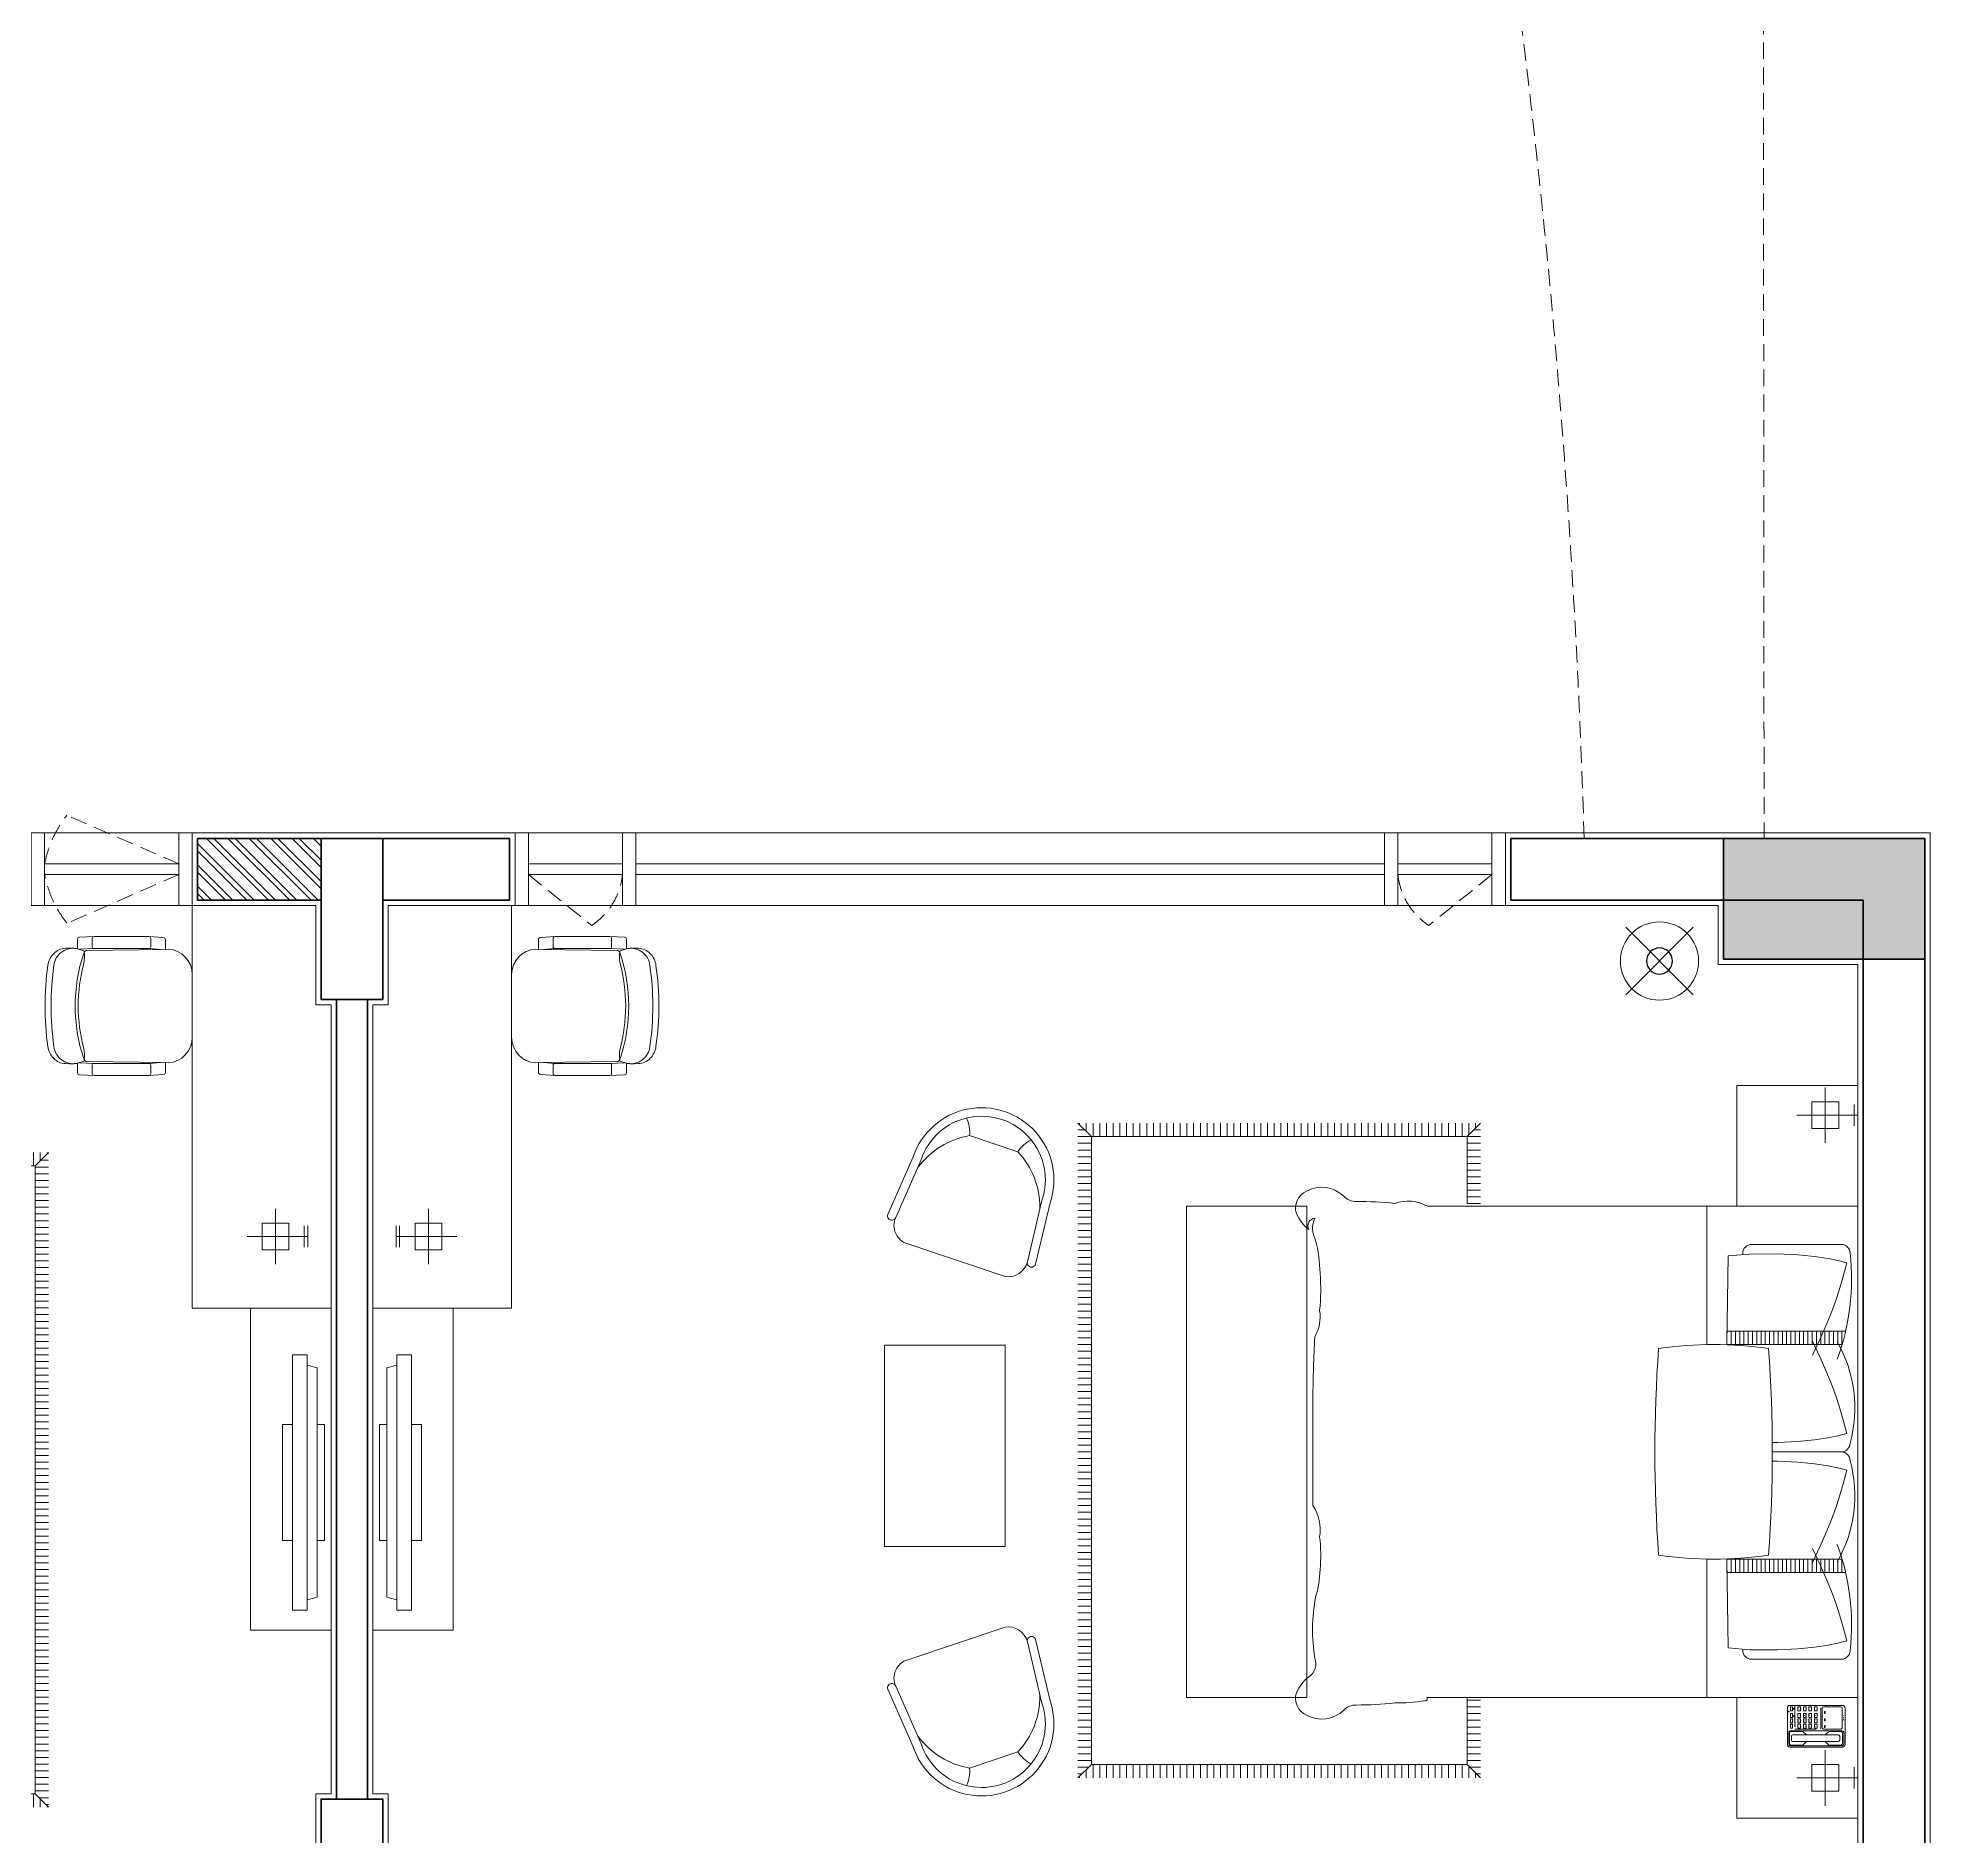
# Model space of a CAD drawing. Header units: inches. Extents: x 3031157 to 3117753, y 705284 to 945006.
# Drawn here: x 3096591 to 3103641, y 927082 to 933782 of the extents above; entities that cross this region are included whole.
import ezdxf
from ezdxf.enums import TextEntityAlignment as Align

# ---------------------------------------------------------------- set-up
doc = ezdxf.new("R2010")
doc.units = ezdxf.units.IN
doc.header["$LTSCALE"] = 250
doc.header["$MEASUREMENT"] = 0
doc.linetypes.add('HIDDEN', pattern=[0.375, 0.25, -0.125])
doc.linetypes.add('HIDDEN2', pattern=[4.7624999999999975, 3.174999999999999, -1.587499999999999])
doc.layers.get('0').update_dxf_attribs({"lineweight": 13})
for name, color, linetype, lineweight in [('cladding', 57, 'Continuous', 13), ('col', 6, 'Continuous', 40), ('furniture', 97, 'Continuous', 18), ('hatch', 8, 'Continuous', 5), ('hidden', 116, 'HIDDEN', 13), ('wall', 1, 'Continuous', 40), ('win', 4, 'Continuous', 18)]:
    doc.layers.add(name, color=color, linetype=linetype, lineweight=lineweight)
doc.styles.get("Standard").update_dxf_attribs({"font": 'swissc.ttf', "height": 100})
pattern_1 = [(0, (0, 0), (8.9e-15, 25), [])]
pattern_2 = [(90, (0, 0), (-25, 5.3e-15), [])]
pattern_3 = [(180, (6146347.000567971, 1856963.363008999), (-1.19e-14, -25), [])]
pattern_4 = [(270, (6146347.000567971, 1856963.363008999), (25, -8.4e-15), [])]

# ---------------------------------------------------------------- blocks, each defined once
blk = doc.blocks.new('A$C23720FA1')
at = {"layer": 'furniture'}
h = blk.add_hatch(dxfattribs=at)
h.set_pattern_fill('ANSI31', color=8, scale=200, angle=315)
h.set_pattern_definition(pattern_1)
h.paths.add_polyline_path([(-800, 1169.887850002378), (-850, 1219.887850002378), (-849.9999999993015, -1219.887850002378), (-799.9999999993015, -1169.887850002378)])
h = blk.add_hatch(dxfattribs=at)
h.set_pattern_fill('ANSI31', color=8, scale=200, angle=45)
h.set_pattern_definition(pattern_2)
h.paths.add_polyline_path([(50, 1219.887850002378), (-850, 1219.887850002378), (-800, 1169.887850002378), (0, 1169.887850002378)])
h = blk.add_hatch(dxfattribs=at)
h.set_pattern_fill('ANSI31', color=8, scale=200, angle=315)
h.set_pattern_definition(pattern_1)
h.paths.add_polyline_path([(50, 1219.887850002378), (0, 1169.887850002378), (0, 919.8878500023784), (50, 919.8878500023784)])
h = blk.add_hatch(dxfattribs=at)
h.set_pattern_fill('ANSI31', color=8, scale=200, angle=315)
h.set_pattern_definition(pattern_1)
h.paths.add_polyline_path([(50, -919.8878500023784), (0, -919.8878500023784), (0, -1169.887850002378), (50, -1219.887850002378)])
h = blk.add_hatch(dxfattribs=at)
h.set_pattern_fill('ANSI31', color=8, scale=200, angle=45)
h.set_pattern_definition(pattern_2)
h.paths.add_polyline_path([(0, -1169.887850002378), (-799.9999999993015, -1169.887850002378), (-849.9999999993015, -1219.887850002378), (50, -1219.887850002378)])
at = {"layer": 'furniture', "color": 8}
for p, q in [((-800, 1169.887850002378), (-850, 1219.887850002378)), ((0, 1169.887850002378), (50, 1219.887850002378)), ((50, 919.8878500023784), (0, 919.8878500023784)), ((0, -919.8878500023784), (50, -919.8878500023784)), ((-799.9999999993015, -1169.887850002378), (-849.9999999993015, -1219.887850002378)), ((0, -1169.887850002378), (50, -1219.887850002378))]:
    blk.add_line(p, q, dxfattribs=at)
blk.add_lwpolyline([(0, -919.8878500023784), (0, -1169.887850002378), (-799.9999999993015, -1169.887850002378), (-800, 1169.887850002378), (0, 1169.887850002378), (0, 919.8878500023784)], dxfattribs=at)
blk = doc.blocks.new('-lcd')
blk.add_lwpolyline([(-0.118799999591829, 0.4755691916168985), (-0.0647999997772786, 0.4755691916168985), (-0.0647999997772786, -0.4755691916169269), (-0.118799999591829, -0.4755691916169269)], close=True)
blk.add_lwpolyline([(-0.0647999997772786, -0.4377691916092204), (-0.0269999999072752, -0.4276407121334671), (-0.0269999999072752, 0.4276407121334387), (-0.0647999997772786, 0.4377691916092204)])
at = {"ltscale": 0.8}
for points in [[(-0.118799999591829, 0.2160000000439766), (-0.1565999994622871, 0.2160000000439766), (-0.1565999994622871, -0.216000000044005), (-0.118799999591829, -0.216000000044005)], [(-0.0269999999072752, -0.216000000044005), (0, -0.216000000044005), (0, 0.2160000000439766), (-0.0269999999072752, 0.2160000000439766)]]:
    blk.add_lwpolyline(points, dxfattribs=at)
blk = doc.blocks.new('A$C2DC468A1')
at = {"layer": 'furniture', "ltscale": 200}
for p, q in [((48.58690851512075, 493.801193276468), (48.78597594980965, 524.4098873931299)), ((58.51214357838762, 448.7624754410912), (49.89540608707465, 479.6576824349668)), ((516.5217455033053, 448.7624754410912), (525.1384829946109, 479.6576824349668)), ((526.4130333457067, 493.801193276468), (526.213965911018, 524.4098873931299)), ((41.99997093043929, 413.9136395270225), (7.999970930417473, 413.9136395270225)), ((49.99997093041748, 405.9136395270091), (52.12646302533539, 466.8084057620181)), ((49.99997093039564, 179.8179037015935), (49.99997093041748, 405.9136395270127)), ((57.49997093042474, 435.4368667006395), (53.09984377450017, 111.0344464161947)), ((517.4999709304029, 435.4368667006395), (521.9000980863275, 111.0344464161912)), ((524.9999709304102, 405.9136395270091), (522.8734788354922, 466.8084057620181)), ((524.999970930432, 179.8179037015935), (524.9999709304175, 405.9136395270127)), ((532.9999709303884, 413.9136395270225), (566.9999709304102, 413.9136395270225)), ((7.999970930417473, 171.8179037010668), (41.99997093041019, 171.8179037010384)), ((49.99997093042474, 179.8179037015935), (53.37763795723731, 131.5150148245028)), ((524.9999709304029, 179.8179037015935), (521.6223039035904, 131.5150148245028)), ((566.9999709304102, 171.8179037010668), (532.9999709304174, 171.8179037010384))]:
    blk.add_line(p, q, dxfattribs=at)
blk.add_lwpolyline([(48.78597595004247, 524.4098873929361), (48.68644223568844, 509.1055403348764, 0.0299120490655874), (48.86145886985469, 484.6576824366819, 0.063192856502641), (51.24787944016862, 474.8084057620034), (10.1264630278747, 474.8084057620034, 0.4142135623749161), (2.126463027874705, 466.8084057620034), (-2.90700991172e-05, 405.9136395269778), (-2.90700991172e-05, 179.817903700914), (-2.90700991172e-05, 179.817903700914), (-2.90700991172e-05, 179.817903700914), (4.250364320556399, 119.0344464163536, 0.4142135623731117), (12.2503643205564, 111.0344464161207), (53.09984377978253, 111.0344464161207), (52.49997093735146, 99.99998998532809, 0.4039906466392488), (157.4999709373514, -1.00146719433e-05), (417.4999709373514, -1.00146719433e-05, 0.4039906466392485), (522.4999709299009, 99.99998998532809), (521.9000980949204, 111.0344464161207), (562.7495775466958, 111.0344464161207, 0.4142135623731117), (570.7495775466958, 119.0344464163536), (574.9999709373512, 179.817903700914), (574.9999709373512, 405.9136395269778), (572.8734788393776, 466.8084057620034, 0.4142135623749161), (564.8734788393776, 474.8084057620034), (523.7520624270835, 474.8084057620034, 0.0631951677171811), (526.1384830048481, 484.6576824359836, 0.0299120490671013), (526.3134996315637, 509.1055403348764), (526.2139659172097, 524.4098873931688, 0.1969573896633193), (504.1059008335868, 573.8638550349751, 0.1563961652052243), (455.303869443218, 597.5095019267646, 0.0348091057065131), (287.4999709373515, 609.4975376256516, 0.0348091057065131), (119.6960724240343, 597.5095019267646, 0.1563961652052243), (70.89404103366542, 573.8638550349751, 0.1969573896633187)], format="xyb", close=True, dxfattribs=at)
for centre, radius, start, end in [((127.6984859223594, 493.801193276468), 79.11157740724235, 95.84951090604254, 190.2986643889671), ((287.4999709304102, -595.9235949994353), 1180.421132625067, 81.82442056767552, 98.17262158535415), ((447.3014559384681, 493.801193276468), 79.11157740724235, 349.7013356110329, 84.15048909395748), ((287.4999709304102, -204.8785607662448), 689.4206612318887, 71.5812478408872, 108.4187521591128), ((287.4999709304102, -204.8785607662448), 676.9206612318887, 74.88526983851983, 105.1147301614801), ((7.999970930417473, 405.9136395270127), 8, 90, 180), ((41.99997093043929, 405.9136395270127), 8, 0, 90), ((71.14325688519602, 435.5681312763551), 13.64391740053375, 120.7750048027707, 180.5512362756945), ((63.7480422790395, 457.2821799428031), 10, 238.4266375775098, 306.3194671294647), ((83.34276035710354, 589.6815220731995), 143.7411757838668, 262.1650757720303, 281.089836047236), ((491.6571815037241, 589.6815220731995), 143.7411757838668, 258.910163952764, 277.8349242279697), ((511.2518995817882, 457.2821799428012), 10, 233.6805328705354, 301.5733624224901), ((503.8566849756317, 435.5681312763551), 13.64391740053375, 359.4487637243055, 59.22499519722928), ((532.9999709303884, 405.9136395270127), 8, 90, 180), ((566.9999709304102, 405.9136395270127), 8, 0, 90), ((7.999970930417473, 179.8179037010766), 8, 179.9999999999935, 270), ((41.99997093041019, 179.8179037010481), 8, 270, 359.9999999999936), ((532.9999709304174, 179.8179037010481), 8, 180.0000000000065, 270), ((566.9999709304102, 179.8179037010766), 8, 270, 0)]:
    blk.add_arc(centre, radius, start, end, dxfattribs=at)
blk = doc.blocks.new('-reading lamp')
at = {"layer": 'furniture', "color": 8}
for p, q in [((-120.5941480748006, 103.459576176494), (-120.5941480748006, -103.459576176494)), ((-226.5207276368747, 0), (0, 0))]:
    blk.add_line(p, q, dxfattribs=at)
at = {"layer": 'furniture'}
for p, q in [((-13.02192358946195, 39.42549933103146), (-13.02192358946195, -39.42549933103146)), ((0, 39.42549933103146), (0, -39.42549933103146))]:
    blk.add_line(p, q, dxfattribs=at)
blk.add_lwpolyline([(-170.5941480748006, -50), (-70.5941480748006, -50), (-70.5941480748006, 50), (-170.5941480748006, 50)], close=True, dxfattribs=at)
blk = doc.blocks.new('unit-1a')
at = {"layer": 'hatch'}
h = blk.add_hatch(dxfattribs=at)
h.set_pattern_fill('ANSI32', color=256, scale=150, angle=-1.27e-14, style=0)
h.set_pattern_definition([(44.99999999999999, (-3291.846337887925, -133.2432038136758), (-39.77475644174329, 39.77475644174331), []), (44.99999999999999, (-3265.329833637923, -133.2432038136758), (-39.77475644174329, 39.77475644174331), [])])
h.paths.add_polyline_path([(-2994.99824130442, 2.88709998e-08), (-3455, 2.88709998e-08), (-3455, -229.999999971129), (-2994.998241303489, -229.999999971129)])
at = {"layer": 'cladding', "ltscale": 0.1}
blk.add_lwpolyline([(-3570, 20.000000028871), (-2974.99824130442, 20.000000028871), (-2974.998241303488, -249.999999971129), (-3435, -249.999999971129), (-3435, -619.9999999874271), (-3492.499999998138, -619.9999999874271), (-3492.499999998138, -3560.000001437031), (-3435, -3560.000001437031), (-3435.000000000466, -3929.999999971129), (-2892.499999998603, -3929.999999971129), (-2892.499999997672, -4084.999999971129), (-3435, -4084.999999971129), (-3435, -4200.000001437032), (-3492.499999998603, -4200.000001437032), (-3492.499999998138, -6314.999999966007), (-3434.999999999069, -6314.999999966007), (-3434.999999999069, -6684.999999966007), (-3249.999999999069, -6684.999999966007), (-3249.999999999069, -6799.999999971129), (-2892.499999997206, -6799.999999971129), (-2892.499999998138, -6954.999999971128), (-3279.357202213025, -6954.999999971128)], dxfattribs=at)
at = {"layer": 'col', "ltscale": 0.1}
for points in [[(-3570, -599.9999999874271), (-3455, -599.9999999874271), (-3455, 1.25728548e-08), (-3570, 1.25728548e-08)], [(-3570, -4180.00000143703), (-3455, -4180.00000143703), (-3455, -3580.000001437031), (-3570, -3580.000001437031)]]:
    blk.add_lwpolyline(points, dxfattribs=at)
at = {"layer": 'furniture'}
for points in [[(-3492.500000916887, -619.9999999874271), (-3492.500003722962, -1749.999999971129), (-2974.998241303488, -1749.999999971129), (-2974.998241303488, -250.0000000726432), (-3435.000001152977, -250.0000015059486), (-3435, -619.9999999874271), (-3492.499999998138, -619.9999999874271)], [(-3192.500000688248, -2950.158448963426), (-3492.500000026077, -2950.158448963426), (-3492.500003722962, -1750.000000027474), (-3192.500000637025, -1749.999999971129)]]:
    blk.add_lwpolyline(points, close=True, dxfattribs=at)
at = {"layer": 'hidden'}
for points in [[(-2924.998241455294, -95.00000004330649), (-2507.904325562937, 86.46899998806333)], [(-2924.998241455294, -134.9999999906867), (-2507.904325562937, -316.4690000220566)]]:
    blk.add_lwpolyline(points, dxfattribs=at)
for centre, start, end in [((-2855.744886897322, -182.7099766100726), 11.50291631655287, 37.73475967235262), ((-2855.744886897322, -47.29002342392065), 322.265240327648, 348.4970836834465)]:
    blk.add_arc(centre, 439.8299416272609, start, end, dxfattribs=at)
at = {"layer": 'wall', "ltscale": 0.1}
for p, q in [((-2994.998241302557, 2.88709998e-08), (-3569.999999998137, 2.88709998e-08)), ((-2994.998241303489, -229.999999971129), (-2994.99824130442, 2.88709998e-08)), ((-2994.998241303489, -229.999999971129), (-3455, -229.999999971129)), ((-3512.499999998138, -599.9999999874271), (-3512.499999998138, -3580.000001437031))]:
    blk.add_line(p, q, dxfattribs=at)
at = {"layer": 'win', "ltscale": 0.1}
for p, q in [((-2424.749120651745, -94.99999997066334), (-2924.998241303955, -94.99999997066334)), ((-2924.998241303955, -134.999999971129), (-2424.749120651745, -134.9999999720603))]:
    blk.add_line(p, q, dxfattribs=at)
for points in [[(-2974.99824130442, 20.00000003911555), (-2974.99824130442, -250.0000000726432), (-2924.99824130442, -250.0000000726432), (-2924.998241303489, 20.00000003864989)], [(-2424.749120651745, 20.00000003911555), (-2424.749120651745, -250.0000000726432), (-2374.749120651745, -250.0000000726432), (-2374.749120650813, 20.00000003864989)]]:
    blk.add_lwpolyline(points, close=True, dxfattribs=at)
for points in [[(-2974.99824130442, 20.00000003911555), (-1774.749120649775, 20.00000003399327)], [(-2974.99824130442, -249.9999999608844), (-1774.749120649775, -249.9999999660067)]]:
    blk.add_lwpolyline(points, dxfattribs=at)
at = {"layer": 'furniture'}
for name, p, xscale, yscale, zscale, rotation in [('A$C2DC468A1', (-2974.998232290149, -365.8938454394229), 0.9000000000172574, 0.9000000000172574, 0.9000000000172574, 270), ('-lcd', (-3467.499999998603, -2400.156209427863), 1000, 1000, 1000, 179.9999999999999)]:
    blk.add_blockref(name, p, dxfattribs=dict(at, xscale=xscale, yscale=yscale, zscale=zscale, rotation=rotation))
blk.add_blockref('A$C23720FA1', (-1590.038110375404, -2389.887849965599), dxfattribs=at)
at = {"layer": 'furniture', "xscale": -1}
blk.add_blockref('-reading lamp', (-3405.586456556804, -1483.636186389718, -7.0961008e-09), dxfattribs=at)
blk = doc.blocks.new('TEL')
for points in [[(-139.9999999925494, -158.093490131796), (-5, -158.093490131796, 0.4142135623730426), (5.000000007450579, -148.093490131796), (5.000000007450579, 46.90650986820401, 0.4142135623733397), (-5, 56.90650986075343), (-139.9999999925494, 56.90650986075343, 0.4142135623730784), (-149.9999999925494, 46.90650986820401), (-149.9999999925494, -148.093490131796, 0.414213562373104)], [(-125, -143.093490131796), (-110, -143.093490131796, 0.4142135623731692), (-104.9999999925494, -138.0934901392465), (-104.9999999925494, 31.90650986820401, 0.4142135623744005), (-110, 36.906509868204), (-125, 36.906509868204, 0.4142135623722147), (-130, 31.90650986820401), (-130, -138.0934901392465, 0.4142135623729854)], [(-13.99999999254942, -146.5581364861136), (-1, -146.5581364861136, 0.4142135623730951), (0, -145.5581364861136), (0, -140.0581364861136, 0.4142135623730951), (-1, -139.0581364861136), (-13.99999999254942, -139.0581364861136, 0.4142135623730951), (-14.99999999254942, -140.0581364861136), (-14.99999999254942, -145.5581364861136, 0.4142135623730951)]]:
    blk.add_lwpolyline(points, format="xyb", close=True)
at = {"color": 8}
for points in [[(-139.9999999925494, -153.093490131796), (-95, -153.093490131796, 0.414213562375739), (-89.99999999254942, -148.093490131796), (-89.99999999254942, 46.90650986820401, 0.4142135623702873), (-95, 51.90650986820401), (-139.9999999925494, 51.90650986820401, 0.414213562375739), (-145, 46.90650986820401), (-145, -148.093490131796, 0.4142135623757387)], [(-78.07480837404728, -28.31127484947501), (-5, -28.31127484947501, 0.4142135623757389), (0, -23.31127484202443), (0, 41.6581955844158, 0.4142135623702872), (-5, 46.6581955844158), (-78.07480837404728, 46.6581955844158, 0.414213562375739), (-83.07480838149785, 41.6581955844158), (-83.07480838149785, -23.31127484202443, 0.4142135623757387)], [(-66.31898409873247, -57.51453696996032), (-79.31898410618304, -57.51453696996032, -0.4142135623730951), (-80.31898410618304, -56.51453696996032), (-80.31898409128189, -48.51453696996031, -0.4142135623730951), (-79.31898409128189, -47.51453696996032), (-66.31898409873247, -47.51453696996032, -0.4142135623730951), (-65.31898409128189, -48.51453696996031), (-65.31898409128189, -56.51453696250974, -0.4142135623730951)], [(-66.31898409873247, -78.02306209564267), (-79.31898410618304, -78.02306210309325, -0.4142135623730951), (-80.31898410618304, -77.02306210309325), (-80.31898409128189, -69.02306210309325, -0.4142135623730951), (-79.31898409128189, -68.02306210309325), (-66.31898409873247, -68.02306210309325, -0.4142135623730951), (-65.31898409128189, -69.02306210309325), (-65.31898409128189, -77.02306210309325, -0.4142135623730951)], [(-59.16485578566789, -57.51453696996032), (-46.16485579311848, -57.51453696996032, 0.4142135623730951), (-45.16485579311846, -56.51453696996032), (-45.16485579311846, -48.51453696996031, 0.4142135623730951), (-46.16485579311848, -47.51453696996032), (-59.16485578566789, -47.51453696996032, 0.4142135623730951), (-60.16485579311847, -48.51453696996031), (-60.16485579311847, -56.51453696996032, 0.4142135623730951)], [(-59.16485578566789, -78.02306210309325), (-46.16485579311848, -78.02306210309325, 0.4142135623730951), (-45.16485579311846, -77.02306210309325), (-45.16485579311846, -69.02306210309325, 0.4142135623730951), (-46.16485579311848, -68.02306210309325), (-59.16485578566789, -68.02306210309325, 0.4142135623730951), (-60.16485579311847, -69.02306210309325), (-60.16485579311847, -77.02306210309325, 0.4142135623730951)], [(-39.04605714976788, -57.51453696996032), (-26.04605715721846, -57.51453696996032, 0.4142135623730951), (-25.04605714976788, -56.51453696996032), (-25.04605714976788, -48.51453696996031, 0.4142135623730951), (-26.04605715721846, -47.51453696996032), (-39.04605714976788, -47.51453696996032, 0.4142135623730951), (-40.04605714976786, -48.51453696996031), (-40.04605714976786, -56.51453696996032, 0.4142135623730951)], [(-39.04605714976788, -78.02306210309325), (-26.04605715721846, -78.02306210309325, 0.4142135623730951), (-25.04605714976788, -77.02306210309325), (-25.04605714976788, -69.02306210309325, 0.4142135623730951), (-26.04605715721846, -68.02306210309325), (-39.04605714976788, -68.02306210309325, 0.4142135623730951), (-40.04605714976786, -69.02306210309325), (-40.04605714976786, -77.02306210309325, 0.4142135623730951)], [(-13.99999999254942, -57.51453696996032), (-1, -57.51453696996032, 0.4142135623730951), (0, -56.51453696996032), (0, -48.51453696996031, 0.4142135623730951), (-1, -47.51453696996032), (-13.99999999254942, -47.51453696996032, 0.4142135623730951), (-14.99999999254942, -48.51453696996031), (-14.99999999254942, -56.51453696996032, 0.4142135623730951)], [(-13.99999999254942, -78.02306210309325), (-1, -78.02306210309325, 0.4142135623730951), (0, -77.02306210309325), (0, -69.02306210309325, 0.4142135623730951), (-1, -68.02306210309325), (-13.99999999254942, -68.02306210309325, 0.4142135623730951), (-14.99999999254942, -69.02306210309325), (-14.99999999254942, -77.02306210309325, 0.4142135623730951)], [(-66.31898409873247, -98.5315872362262), (-79.31898410618304, -98.5315872362262, -0.4142135623730951), (-80.31898410618304, -97.5315872362262), (-80.31898409128189, -89.5315872362262, -0.4142135623730951), (-79.31898409128189, -88.5315872362262), (-66.31898409873247, -88.5315872362262, -0.4142135623730951), (-65.31898409128189, -89.5315872362262), (-65.31898409128189, -97.53158722877559, -0.4142135623730951)], [(-66.31898409873247, -119.0401123619085), (-79.31898410618304, -119.0401123693591, -0.4142135623730951), (-80.31898410618304, -118.0401123693591), (-80.31898409128189, -110.0401123693591, -0.4142135623730951), (-79.31898409128189, -109.0401123693591), (-66.31898409873247, -109.0401123693591, -0.4142135623730951), (-65.31898409128189, -110.0401123693591), (-65.31898409128189, -118.0401123693591, -0.4142135623730951)], [(-79.31898409128189, -146.5581364861136), (-66.31898409873247, -146.5581364861136, 0.4142135623730951), (-65.31898409128189, -145.5581364861136), (-65.31898409128189, -140.0581364861136, 0.4142135623730951), (-66.31898409873247, -139.0581364861136), (-79.31898409128189, -139.0581364861136, 0.4142135623730951), (-80.31898409128189, -140.0581364861136), (-80.31898409128189, -145.5581364861136, 0.4142135623730951)], [(-59.16485578566789, -98.5315872362262), (-46.16485579311848, -98.5315872362262, 0.4142135623730951), (-45.16485579311846, -97.5315872362262), (-45.16485579311846, -89.5315872362262, 0.4142135623730951), (-46.16485579311848, -88.5315872362262), (-59.16485578566789, -88.5315872362262, 0.4142135623730951), (-60.16485579311847, -89.5315872362262), (-60.16485579311847, -97.5315872362262, 0.4142135623730951)], [(-59.16485578566789, -119.0401123693591), (-46.16485579311848, -119.0401123693591, 0.4142135623730951), (-45.16485579311846, -118.0401123693591), (-45.16485579311846, -110.0401123693591, 0.4142135623730951), (-46.16485579311848, -109.0401123693591), (-59.16485578566789, -109.0401123693591, 0.4142135623730951), (-60.16485579311847, -110.0401123693591), (-60.16485579311847, -118.0401123693591, 0.4142135623730951)], [(-59.16485578566789, -146.5581364861136), (-46.16485579311848, -146.5581364861136, 0.4142135623730951), (-45.16485579311846, -145.5581364861136), (-45.16485579311846, -140.0581364861136, 0.4142135623730951), (-46.16485579311848, -139.0581364861136), (-59.16485578566789, -139.0581364861136, 0.4142135623730951), (-60.16485579311847, -140.0581364861136), (-60.16485579311847, -145.5581364861136, 0.4142135623730951)], [(-39.04605714976788, -98.5315872362262), (-26.04605715721846, -98.5315872362262, 0.4142135623730951), (-25.04605714976788, -97.5315872362262), (-25.04605714976788, -89.5315872362262, 0.4142135623730951), (-26.04605715721846, -88.5315872362262), (-39.04605714976788, -88.5315872362262, 0.4142135623730951), (-40.04605714976786, -89.5315872362262), (-40.04605714976786, -97.5315872362262, 0.4142135623730951)], [(-39.04605714976788, -119.0401123693591), (-26.04605715721846, -119.0401123693591, 0.4142135623730951), (-25.04605714976788, -118.0401123693591), (-25.04605714976788, -110.0401123693591, 0.4142135623730951), (-26.04605715721846, -109.0401123693591), (-39.04605714976788, -109.0401123693591, 0.4142135623730951), (-40.04605714976786, -110.0401123693591), (-40.04605714976786, -118.0401123693591, 0.4142135623730951)], [(-39.04605714976788, -146.5581364861136), (-26.04605715721846, -146.5581364861136, 0.4142135623730951), (-25.04605714976788, -145.5581364861136), (-25.04605714976788, -140.0581364861136, 0.4142135623730951), (-26.04605715721846, -139.0581364861136), (-39.04605714976788, -139.0581364861136, 0.4142135623730951), (-40.04605714976786, -140.0581364861136), (-40.04605714976786, -145.5581364861136, 0.4142135623730951)], [(-13.99999999254942, -98.5315872362262), (-1, -98.5315872362262, 0.4142135623730951), (0, -97.5315872362262), (0, -89.5315872362262, 0.4142135623730951), (-1, -88.5315872362262), (-13.99999999254942, -88.5315872362262, 0.4142135623730951), (-14.99999999254942, -89.5315872362262), (-14.99999999254942, -97.5315872362262, 0.4142135623730951)], [(-13.99999999254942, -119.0401123693591), (-1, -119.0401123693591, 0.4142135623730951), (0, -118.0401123693591), (0, -110.0401123693591, 0.4142135623730951), (-1, -109.0401123693591), (-13.99999999254942, -109.0401123693591, 0.4142135623730951), (-14.99999999254942, -110.0401123693591), (-14.99999999254942, -118.0401123693591, 0.4142135623730951)]]:
    blk.add_lwpolyline(points, format="xyb", close=True, dxfattribs=at)
at = {"color": 9}
for points in [[(-104.9999999925494, -17.29605771660863), (-92.49999999254942, -3.205061786473379), (-92.49999999254942, 41.906509868204, 0.4142135623702873), (-97.5, 46.90650986820401), (-137.4999999925494, 46.90650986820401, 0.414213562375739), (-142.5, 41.906509868204), (-142.5, -3.205061786473379), (-130, -17.29605771660863)], [(-130, -86.39092255443391), (-142.5, -100.4819184771186), (-142.5, -145.593490131796, 0.4142135623757387), (-137.4999999925494, -150.593490131796), (-97.5, -150.593490131796, 0.414213562375739), (-92.49999999254942, -145.593490131796), (-92.49999999254942, -100.4819184771186), (-104.9999999925494, -86.39092255443391)]]:
    blk.add_lwpolyline(points, format="xyb", dxfattribs=at)
at = {"color": 8, "linetype": 'HIDDEN2', "ltscale": 0.1}
blk.add_lwpolyline([(5.000000007450579, -129.6801128542429), (-83.07480838149785, -129.6801128542429), (-83.07480838149785, -33.31127484202443), (5.000000007450579, -33.31127484202443)], dxfattribs=at)
at = {"color": 8}
for points in [[(-77.23999260365962, -19.60996382743178), (-69.55998403578997, -19.60996382743178), (-69.55998403578997, -16.94051363378821), (-77.23999260365962, -16.94051363378821)], [(-52.84486435353755, -19.60996382743178), (-45.16485579311846, -19.60996382743178), (-45.16485579311846, -16.94051363378821), (-52.84486435353755, -16.94051363378821)], [(-25.24094500392676, -19.60996382743178), (-17.56093642115593, -19.60996382743178), (-17.56093642115593, -16.94051363378821), (-25.24094500392676, -16.94051363378821)]]:
    blk.add_lwpolyline(points, close=True, dxfattribs=at)
for points in [[(-18.27976606041193, -154.7405091083055), (-18.77976606041193, -154.7405091083055), (-18.77976606041193, -150.9905091083055), (-18.27976606041193, -150.9905091083055)], [(-17.68550199270248, -154.7405091083055), (-17.18550200015306, -154.7405091083055), (-17.18550200015306, -150.9905091083055), (-17.68550199270248, -150.9905091083055)], [(-16.59123792499304, -154.7405091083055), (-16.09123793244362, -154.7405091083055), (-16.09123793244362, -150.9905091083055), (-16.59123792499304, -150.9905091083055)]]:
    blk.add_lwpolyline(points, close=True)
for centre in [(-35.00716253981227, -133.9355151706695), (-7.205281097383704, -133.9355151706695)]:
    blk.add_circle(centre, 1.753900039542825, dxfattribs=at)
for s, height, p in [('Panasonic', 3.5, (-42.8675406401162, 51.59403895384457)), ('GHI', 1.75, (-72.68615302379476, -69.58800025160599)), ('1', 5, (-72.68615302379476, -53.72290043880639)), ('ABC', 1.75, (-52.53202473610872, -49.07947511521342)), ('JKL', 1.75, (-52.53202473610872, -69.58800025160599)), ('2', 5, (-52.53202473610872, -53.72290043880639)), ('MNO', 1.75, (-32.41322608297924, -69.58800025160599)), ('DEF', 1.75, (-32.41322608297924, -49.07947511521342)), ('3', 5, (-32.41322608297924, -53.72290043880639)), ('PROGRAM', 1.75, (-7.375037162972148, -66.05899750713434)), ('AUTO', 1.75, (-7.375037162972148, -45.55047237801773)), ('EASA-PHONE', 3, (-65.98012862011092, -127.23026249143)), ('FLASH', 1.75, (-72.69402125891065, -137.0940718900965)), ('TONE', 1.75, (-72.69402125891065, -107.0760477726435)), ('PRS', 1.75, (-72.68615302379476, -90.0965253807226)), ('4', 5, (-72.68615302379476, -74.23142557519895)), ('7', 5, (-72.68615302379476, -94.73995070431556)), ('*', 5, (-72.69402125891065, -115.2484758407081)), ('OPER', 1.75, (-52.53202473610872, -110.6050505171151)), ('MUTE', 1.75, (-52.53989297122461, -137.0940718900965)), ('MUTE/MEMORY', 1.75, (-47.10605511715403, -132.5697923005646)), ('TUV', 1.75, (-52.53202473610872, -90.0965253807226)), ('0', 5, (-52.53202473610872, -115.2484758407081)), ('5', 5, (-52.53202473610872, -74.23142557519895)), ('8', 5, (-52.53202473610872, -94.73995070431556)), ('WXYZ', 1.75, (-32.41322608297924, -90.0965253807226)), ('HOLD', 1.75, (-32.42109431809513, -137.0940718900965)), ('#', 5, (-32.42109431809513, -115.2484758407081)), ('9', 5, (-32.41322608297924, -94.73995070431556)), ('6', 5, (-32.41322608297924, -74.23142557519895)), ('PAUSE/SAVE', 1.75, (-7.375037162972148, -86.5675226435269)), ('SP-PHONE', 1.75, (-7.375037162972148, -137.0940718900965)), ('REDAIL', 1.75, (-7.375037162972148, -107.0760477726435)), ('MIC', 1.75, (-17.43550199532183, -149.3316067483829))]:
    blk.add_text(s, height=height, dxfattribs=at).set_placement(p, align=Align.MIDDLE)
blk = doc.blocks.new('-KINGBED1830X2030')
at = {"layer": 'furniture'}
h = blk.add_hatch(dxfattribs=at)
h.set_pattern_fill('ANSI31', color=8, scale=5, angle=45, style=0)
h.set_pattern_definition([(90, (488.1065237522125, 399.9859694838524), (15.875, 2.7e-15), [])])
h.paths.add_polyline_path([(487.2962782382963, 449.9859694838524), (488.1065237522125, 399.9859694838524), (149.713544011116, 399.9859694838524), (140.1431728601455, 421.1934180259704), (127.3612096309662, 449.9859694838524)])
edge = h.paths.add_edge_path()
edge.add_ellipse((885.0807046890258, 643.518370449543), major_axis=(-219.2194940090565, 833.7847481043088), ratio=0.9999999732906204, start_angle=88.24165940970028, end_angle=91.6774227866801, ccw=False)
edge.add_line((44.96204471588135, 449.9859694838524), (127.3612096309662, 449.9859694838524))
edge.add_line((127.3612096309662, 449.9859694838524), (140.1431728601455, 421.1934180259704))
edge.add_line((140.1431728601455, 421.1934180259704), (149.713544011116, 399.9859694838524))
edge.add_line((149.713544011116, 399.9859694838524), (58.070352435112, 399.9859694838524))
h = blk.add_hatch(dxfattribs=at)
h.set_pattern_fill('ANSI31', color=8, scale=5, angle=45, style=0)
h.set_pattern_definition([(270, (488.1065237522125, -399.9859694838524), (15.875, -2.7e-15), [])])
h.paths.add_polyline_path([(127.3612096309662, -449.9859694838524), (487.2962782382963, -449.9859694838524), (488.1065237522125, -399.9859694838524), (149.713544011116, -399.9859694838524), (140.1431728601455, -421.1934180259704)])
edge = h.paths.add_edge_path()
edge.add_line((44.96204471588135, -449.9859694838524), (127.3612096309662, -449.9859694838524))
edge.add_line((127.3612096309662, -449.9859694838524), (140.1431728601455, -421.1934180259704))
edge.add_line((140.1431728601455, -421.1934180259704), (149.713544011116, -399.9859694838524))
edge.add_line((149.713544011116, -399.9859694838524), (58.070352435112, -399.9859694838524))
edge.add_ellipse((885.0807046890258, -643.518370449543), major_axis=(219.2194940090565, 833.7847481043088), ratio=0.9999999732906204, start_angle=88.32257721331992, end_angle=91.7583405902997)
at = {"layer": 'furniture', "color": 8, "ltscale": 200}
for p, q in [((562.4826790094374, 915), (562.4826822280883, 399.7629393339157)), ((488.1065237522125, 449.9859694838524), (44.96204471588135, 449.9859694838524)), ((488.1065237522125, 399.9859694838524), (58.070352435112, 399.9859694838524)), ((488.1065237522125, -399.9859694838524), (58.070352435112, -399.9859694838524)), ((562.4826822280883, -399.7629393339157), (562.4826092720032, -915)), ((488.1065237522125, -449.9859694838524), (44.96204471588135, -449.9859694838524))]:
    blk.add_line(p, q, dxfattribs=at)
at = {"layer": 'furniture', "ltscale": 200}
for p, q in [((40.50717711448669, 704.6892872452736), (50.14478385448455, 707.1413784623146)), ((50.14478385448455, 707.1413784623146), (73.58554339408876, 712.805815398693)), ((73.58554339408876, 712.805815398693), (110.4674524068832, 720.1918929815292)), ((110.4674524068832, 720.1918929815292), (160.4285070896148, 727.8089060783386)), ((160.4285070896148, 727.8089060783386), (223.106703877449, 734.1661496162413)), ((223.106703877449, 734.1661496162413), (298.1400392055511, 737.7729186415672)), ((298.1400392055511, 737.7729186415672), (402.3548761606216, 737.1385079622268)), ((402.3548761606216, 737.1385079622268), (482.7450333833694, 730.8418445587158)), ((54.5145696401596, 653.599494099617), (40.50717711448669, 704.6892872452736)), ((66.66944944858551, 610.7351606488228), (54.5145696401596, 653.599494099617)), ((77.66794264316557, 574.9592216014861), (66.66944944858551, 610.7351606488228)), ((89.01230537891388, 542.1943774223326), (77.66794264316557, 574.9592216014861)), ((102.2047938108444, 508.3633284568787), (89.01230537891388, 542.1943774223326)), ((118.7476642131805, 469.3887751698493), (102.2047938108444, 508.3633284568787)), ((140.1431728601455, 421.1934180259704), (118.7476642131805, 469.3887751698493)), ((167.8935757875442, 359.6999573707581), (140.1431728601455, 421.1934180259704)), ((167.8935757875442, 412.845083117485), (140.1431728601455, 351.3516224622727)), ((118.7476642131805, 303.1562653183937), (102.2047938108444, 264.1817120313644)), ((140.1431728601455, 351.3516224622727), (118.7476642131805, 303.1562653183937)), ((89.01230537891388, 230.350663125515), (77.66794264316557, 197.5858188867569)), ((102.2047938108444, 264.1817120313644), (89.01230537891388, 230.350663125515)), ((66.66944944858551, 161.8098798394203), (54.5145696401596, 118.9455464482307)), ((77.66794264316557, 197.5858188867569), (66.66944944858551, 161.8098798394203)), ((54.5145696401596, 118.9455464482307), (40.50717711448669, 67.85575330257414)), ((40.50717711448669, 67.85575330257414), (50.14478385448455, 65.40366202592848)), ((50.14478385448455, 65.40366202592848), (73.58554339408876, 59.73922508955003)), ((73.58554339408876, 59.73922508955003), (110.4674524068832, 52.35314750671387)), ((110.4674524068832, 52.35314750671387), (160.4285070896148, 44.73613440990447)), ((160.4285070896148, 44.73613440990447), (223.106703877449, 38.37889087200165)), ((223.106703877449, 38.37889087200165), (298.1400392055511, 34.77212190628052)), ((298.1400392055511, 34.77212190628052), (318.1777741909027, 34.9181941151619)), ((40.50717711448669, -67.85575330257414), (50.14478385448455, -65.40366202592848)), ((54.5145696401596, -118.9455464482307), (40.50717711448669, -67.85575330257414)), ((50.14478385448455, -65.40366202592848), (73.58554339408876, -59.73922508955003)), ((73.58554339408876, -59.73922508955003), (110.4674524068832, -52.35314750671387)), ((110.4674524068832, -52.35314750671387), (160.4285070896148, -44.73613440990447)), ((160.4285070896148, -44.73613440990447), (223.106703877449, -38.37889087200165)), ((223.106703877449, -38.37889087200165), (298.1400392055511, -34.77212190628052)), ((298.1400392055511, -34.77212190628052), (318.1777741909027, -34.9181941151619)), ((66.66944944858551, -161.8098798394203), (54.5145696401596, -118.9455464482307)), ((77.66794264316557, -197.5858188867569), (66.66944944858551, -161.8098798394203)), ((89.01230537891388, -230.350663125515), (77.66794264316557, -197.5858188867569)), ((102.2047938108444, -264.1817120313644), (89.01230537891388, -230.350663125515)), ((118.7476642131805, -303.1562653183937), (102.2047938108444, -264.1817120313644)), ((140.1431728601455, -351.3516224622727), (118.7476642131805, -303.1562653183937)), ((167.8935757875442, -412.845083117485), (140.1431728601455, -351.3516224622727)), ((140.1431728601455, -421.1934180259704), (118.7476642131805, -469.3887751698493)), ((167.8935757875442, -359.6999573707581), (140.1431728601455, -421.1934180259704)), ((118.7476642131805, -469.3887751698493), (102.2047938108444, -508.3633284568787)), ((89.01230537891388, -542.1943774223326), (77.66794264316557, -574.9592216014861)), ((102.2047938108444, -508.3633284568787), (89.01230537891388, -542.1943774223326)), ((66.66944944858551, -610.7351606488228), (54.5145696401596, -653.599494099617)), ((77.66794264316557, -574.9592216014861), (66.66944944858551, -610.7351606488228)), ((54.5145696401596, -653.599494099617), (40.50717711448669, -704.6892872452736)), ((40.50717711448669, -704.6892872452736), (50.14478385448455, -707.1413784623146)), ((50.14478385448455, -707.1413784623146), (73.58554339408876, -712.805815398693)), ((73.58554339408876, -712.805815398693), (110.4674524068832, -720.1918929815292)), ((110.4674524068832, -720.1918929815292), (160.4285070896148, -727.8089060783386)), ((160.4285070896148, -727.8089060783386), (223.106703877449, -734.1661496162413)), ((223.106703877449, -734.1661496162413), (298.1400392055511, -737.7729186415672)), ((298.1400392055511, -737.7729186415672), (402.3548761606216, -737.1385079622268)), ((402.3548761606216, -737.1385079622268), (482.7450333833694, -730.8418445587158))]:
    blk.add_line(p, q, dxfattribs=at)
for points in [[(4.13656234741e-05, -915), (1602.864806771278, -915, 0.2169375372793902), (1724.417904496193, -925.5848179459572, 0.0265044032249214), (1868.415639519691, -933.1206271648407, -0.2111336686447909), (1914.341068983078, -952.0493035912513, 0.3294464540600194), (2054.142162799835, -971.0686978697777, 0.3758902738311353), (2091.409827232361, -887.9245550632477, 0.1238915406548633), (2045.019665837288, -828.1855233311653, -0.5219954607868152), (2022.216547727585, -870.7632400989532, 0.2539747854250989), (2019.429794549942, -789.2576301693916, -0.0443925202800427), (2002.524233222008, -665.5515036582946, -0.0410389649654171), (2004.721142053604, -526.5913528203963, -0.1774626602694292), (2023.013439297676, -428.4850808382034, 0.0090860042054961), (2030.000041365624, -200), (2030.000041365624, 200, -0.9838115577263922), (2030.000041365624, 200, -0.1977428162775722), (2004.721142053604, 316.6036501526833, -0.0467911879086711), (2002.524233222008, 438.476319372654, -0.0529110784194974), (2019.429794549942, 541.8576095104216, 0.0914204378690251), (2022.216617465019, 768.4032194018364, -0.3425390138163606), (2045.019735574722, 838.3855026364326, 0.1238915406548633), (2091.409896969795, 898.124534368515, 0.3758902738311353), (2054.14223253727, 981.2686771750447, 0.3294464540600193), (1914.341138720512, 962.2492828965187, -0.211133668644791), (1868.415709257126, 943.320606470108, 0.0265044032249213), (1724.417974233627, 935.7847972512244, 0.041556536379592), (1614.453028678894, 927.5149459242821, 0.7505171859806575), (1605.038151741028, 915), (3.49283218384e-05, 915), (-3.48091125488e-05, -915)], [(76.3457522392273, 344.8514491319656, -0.1170176478790479), (28.37835502624512, 740.0338445901871, -0.4142135623730951), (61.16524028778076, 772.8207297921181), (395.2934975624085, 772.8207297921181, -0.4142135623731038), (428.0803828239441, 740.0338445901871), (428.0803828239441, 735.1235242486)], [(318.0636856555939, 0), (61.16524028778076, 0, -0.4142135623730863), (28.37835502624512, 32.78688526153564, -0.201756435687329), (76.3457522392273, 409.3513705730438)], [(318.0636856555939, 0), (61.16524028778076, 0, 0.4142135623730863), (28.37835502624512, -32.78688526153564, 0.201756435687329), (76.3457522392273, -409.3513705730438)], [(76.3457522392273, -344.8514491319656, 0.1170176478790479), (28.37835502624512, -740.0338445901871, 0.4142135623730951), (61.16524028778076, -772.8207297921181), (395.2934975624085, -772.8207297921181, 0.4142135623731038), (428.0803828239441, -740.0338445901871), (428.0803828239441, -735.1235242486)]]:
    blk.add_lwpolyline(points, format="xyb", dxfattribs=at)
for points in [[(482.7450333833694, 730.8418445587158), (488.1065237522125, 399.9859694838524)], [(482.7450333833694, -730.8418445587158), (488.1065237522125, -399.9859694838524)]]:
    blk.add_lwpolyline(points, dxfattribs=at)
for centre, radius, start, end in [((5661.691286444664, 0), 5343.627600768568, 175.8699791239321, 184.1300208760679), ((536.7903032302856, -992.374654829502), 1392.374654842267, 81.5397712410906, 98.4602287589094), ((-4588.110679864883, 0), 5343.627600768568, 355.8699791239321, 4.13002087606793), ((536.7903032302856, 992.374654829502), 1392.374654842267, 261.5397712410906, 278.4602287589094)]:
    blk.add_arc(centre, radius, start, end, dxfattribs=at)
blk = doc.blocks.new('A$C3DD322D0')
at = {"layer": 'furniture'}
blk.add_line((-95.03999999975531, 126.7199999998811), (95.0400000005011, 126.7199999999357), dxfattribs=at)
for points in [[(-258.8457959219686, 504.0992386561756, -0.454082435103731), (-185.0092513345189, 582.9120000000694), (197.3121319615693, 582.9120000000711, -0.3865535755429504), (258.8457959226452, 504.099238656292)], [(-126.7199999999466, 68.29293175832572, 0.1239861750890602), (-95.03999999978622, 126.7200000000539, -0.1916854584218624), (-239.3107496502253, 299.2937041272871, -0.1916854584218624)], [(239.3107496509638, 299.2937041273326, -0.1916854584218622), (95.04000000051381, 126.7200000000266, 0.1239861750890602), (126.7200000000048, 68.29293175831663)]]:
    blk.add_lwpolyline(points, format="xyb", dxfattribs=at)
blk.add_lwpolyline([(258.8457959226452, 504.099238656292), (237.5982883859142, 270.1818626293643, -1.003802949300417), (-237.598288385163, 270.1818626289769), (-258.8457959219686, 504.0992386561756, 1.000000000000093), (-290.4711280649135, 502.2389250006763), (-269.2800000000152, 269.2800000000389, 1.000000000001249), (269.2800000000152, 269.2800000006646), (290.4711280648808, 502.238925000749, 1.000000000000094)], format="xyb", close=True, dxfattribs=at)
blk = doc.blocks.new('A$C618B1EA6')
at = {"layer": 'furniture', "lineweight": 30}
for p, q in [((0, 275), (0, -275)), ((-275, 0), (275, 0))]:
    blk.add_line(p, q, dxfattribs=at)
at = {"layer": 'furniture'}
blk.add_circle((0, 0), 225, dxfattribs=at)
at = {"layer": 'furniture', "lineweight": 30}
blk.add_circle((0, 0), 75, dxfattribs=at)

msp = doc.modelspace()

# ---------------------------------------------------------------- hatches: boundary and pattern name
at = {"layer": 'furniture'}
h = msp.add_hatch(dxfattribs=at)
h.set_pattern_fill('ANSI31', color=8, scale=200, angle=494.9999999999999)
h.set_pattern_definition([(180, (6145747.000567971, 1856963.363008999), (-1.19e-14, -25), [])])
h.paths.add_polyline_path([(3100515.962132245, 927348.7475346131), (3100465.962132245, 927298.7475346131), (3100465.962132245, 929738.523234618), (3100515.962132246, 929688.523234618)])
h = msp.add_hatch(dxfattribs=at)
h.set_pattern_fill('ANSI31', color=8, scale=200, angle=225)
h.set_pattern_definition(pattern_4)
h.paths.add_polyline_path([(3101915.962132244, 929688.523234618), (3100515.962132246, 929688.523234618), (3100465.962132245, 929738.523234618), (3101965.962132244, 929738.523234618)])
h = msp.add_hatch(dxfattribs=at)
h.set_pattern_fill('ANSI31', color=8, scale=200, angle=494.9999999999999)
h.set_pattern_definition(pattern_3)
h.paths.add_polyline_path([(3101965.962132244, 929438.523234618), (3101915.962132244, 929438.523234618), (3101915.962132244, 929688.523234618), (3101965.962132244, 929738.523234618)])
h = msp.add_hatch(dxfattribs=at)
h.set_pattern_fill('ANSI31', color=8, scale=200, angle=494.9999999999999)
h.set_pattern_definition(pattern_3)
h.paths.add_polyline_path([(3101965.962132244, 927298.7475346131), (3101915.962132244, 927348.7475346131), (3101915.962132244, 927598.7475346131), (3101965.962132244, 927598.7475346131)])
h = msp.add_hatch(dxfattribs=at)
h.set_pattern_fill('ANSI31', color=8, scale=200, angle=225)
h.set_pattern_definition(pattern_4)
h.paths.add_polyline_path([(3101965.962132244, 927298.7475346131), (3100465.962132245, 927298.7475346131), (3100515.962132245, 927348.7475346131), (3101915.962132244, 927348.7475346131)])
at = {"layer": 'hatch'}
msp.add_hatch(color=256, dxfattribs=at).paths.add_polyline_path([(3103621.000275625, 930349.6946988704), (3103621.000275625, 930799.6946988704), (3102871.000275625, 930799.6946988704), (3102871.000275625, 930349.6946988704)])

# ---------------------------------------------------------------- linework, layer by layer
at = {"layer": 'cladding'}
for p, q in [((3098368.502042683, 930819.6946988656), (3097761.000283984, 930819.6946988818)), ((3098368.502042683, 930549.6946988655), (3098368.502042683, 930819.6946988656)), ((3102058.500283986, 930549.694698865), (3102058.500283986, 930819.6946988648)), ((3098368.502042683, 930549.6946988655), (3097896.000275624, 930549.6946988655)), ((3097896.000275624, 930179.6946988552), (3097896.000275624, 930549.6946988655)), ((3102851.000275625, 930549.6946988652), (3102058.500283986, 930549.694698865)), ((3102851.000275625, 930549.6946988652), (3102851.000275625, 930329.6946988704)), ((3102851.000275625, 930329.6946988704), (3103371.000283985, 930329.6946988704)), ((3103371.000283985, 930329.6946988704), (3103371.000283985, 927014.6946988656)), ((3097838.500283984, 930179.6946988552), (3097838.500283984, 927239.6946974159)), ((3097838.500283984, 930179.6946988552), (3097896.000275624, 930179.6946988552)), ((3097896.000275624, 927239.6946974159), (3097838.500283984, 927239.6946974159))]:
    msp.add_line(p, q, dxfattribs=at)
for points in [[(3102713.500283929, 925249.6946988652), (3099898.500283983, 925249.6946988656), (3099898.500283983, 925094.6946988656), (3103371.000283984, 925094.6946988652), (3103371.000283984, 922209.6950904449), (3103171.005916582, 922209.6950904449), (3103171.005916582, 921784.6946988666), (3097838.50028399, 921784.6946988666), (3097838.50028399, 921899.6946988662), (3097568.500283989, 921899.6946988665), (3097568.500283989, 921514.6946988662), (3103641.000275625, 921514.6946988665), (3103641.000275625, 930819.6946988656), (3102058.500283986, 930819.6946988648)], [(3097470.357486197, 923844.6946988816), (3097683.500283983, 923844.6946988816), (3097683.500283983, 922949.694698866), (3097838.50028399, 922949.694698866), (3097838.50028399, 923844.694698866), (3098438.125179689, 923844.694698866), (3098438.55594367, 923999.694698866), (3098081.000283985, 923999.6946988656), (3098081.000283985, 924114.6946988656), (3097896.000283983, 924114.6946988656), (3097896.000283983, 924484.6946988656), (3097838.500283984, 924484.6946988656), (3097838.500283984, 926599.6946974158), (3097896.000275624, 926599.6946974158), (3097896.000275624, 926714.6946988818), (3098438.500267267, 926714.6946988818), (3098438.500267266, 926869.6946988812), (3097896.000275624, 926869.6946988816), (3097896.000275624, 927239.6946974159)]]:
    msp.add_lwpolyline(points, dxfattribs=at)
at = {"layer": 'col'}
for points in [[(3097876.000275624, 930799.694698855), (3097646.000275624, 930799.694698855), (3097646.000275624, 930199.694698855), (3097876.000275624, 930199.694698855)], [(3097876.000275624, 927219.6946974158), (3097646.000275624, 927219.6946974158), (3097646.000275624, 926619.6946974158), (3097876.000275624, 926619.6946974158)]]:
    msp.add_lwpolyline(points, close=True, dxfattribs=at)
at = {"layer": 'col', "elevation": 4.638423e-10}
msp.add_lwpolyline([(3103621.000275625, 930349.6946988704), (3103621.000275625, 930799.6946988704), (3102871.000275625, 930799.6946988704), (3102871.000275625, 930349.6946988704)], close=True, dxfattribs=at)
at = {"layer": 'furniture', "color": 8}
for p, q in [((3100515.962132246, 929688.523234618), (3100465.962132245, 929738.523234618)), ((3101915.962132244, 929688.523234618), (3101965.962132244, 929738.523234618)), ((3101915.962132244, 929438.523234618), (3101965.962132244, 929438.523234618)), ((3101965.962132244, 927598.7475346131), (3101915.962132244, 927598.7475346131)), ((3100515.962132245, 927348.7475346131), (3100465.962132245, 927298.7475346131)), ((3101915.962132244, 927348.7475346131), (3101965.962132244, 927298.7475346131))]:
    msp.add_line(p, q, dxfattribs=at)
at = {"layer": 'furniture'}
for points in [[(3097838.500274708, 930179.694700384), (3097838.500271901, 929049.6947004005), (3098356.002034321, 929049.6947004005), (3098356.002034321, 930549.6947002987), (3097896.000274471, 930549.6946988655), (3097896.000275624, 930179.694700384), (3097838.500275626, 930179.694700384)], [(3102921.00024262, 929878.7475346131), (3103371.00024262, 929878.7475346131), (3103371.00024262, 929428.7475346131), (3102921.00024262, 929428.7475346131)], [(3101318.135477214, 927598.7475346131), (3100870.308822184, 927598.7475346131), (3100870.308822184, 929428.7475346131), (3101318.135477214, 929428.7475346131)], [(3098138.500274936, 927849.5362514079), (3097838.500275598, 927849.5362514079), (3097838.500271901, 929049.6947003438), (3098138.500274987, 929049.6947004005)], [(3102921.000318803, 927148.7475346131), (3103371.000318803, 927148.7475346131), (3103371.000318803, 927598.7475346131), (3102921.000318803, 927598.7475346131)]]:
    msp.add_lwpolyline(points, close=True, dxfattribs=at)
at = {"layer": 'furniture', "color": 8}
msp.add_lwpolyline([(3101915.962132244, 929438.523234618), (3101915.962132244, 929688.523234618), (3100515.962132246, 929688.523234618), (3100515.962132245, 927348.7475346131), (3101915.962132244, 927348.7475346131), (3101915.962132244, 927598.7475346131)], dxfattribs=at)
at = {"layer": 'furniture', "elevation": -2.319211e-10}
msp.add_lwpolyline([(3100194.870905824, 928911.02422058), (3100194.870905824, 928161.0242205801), (3099744.870905825, 928161.0242205801), (3099744.870905825, 928911.02422058)], close=True, dxfattribs=at)
at = {"layer": 'hidden'}
msp.add_line((3103015.243286845, 939109.208215746), (3103022.268437516, 930799.6924587144), dxfattribs=at)
for points in [[(3098418.502042533, 930664.6946988351), (3098654.184337863, 930475.1382765224)], [(3102008.500284136, 930664.6946988351), (3101772.817988806, 930475.1382765224)]]:
    msp.add_lwpolyline(points, dxfattribs=at)
for centre, radius, start, end in [((3069857.821673849, 929819.6348054952), 32508.87992262359, 1.727580486388743, 15.63072069871915), ((3098512.268201196, 930690.3115513854), 257.7590503951707, 303.4065884833792, 354.2963730328403), ((3101914.734125474, 930690.3115513854), 257.7590503951707, 185.7036269671597, 236.5934115166208)]:
    msp.add_arc(centre, radius, start, end, dxfattribs=at)
at = {"layer": 'wall'}
for p, q in [((3098348.502042683, 930799.6946988656), (3097761.000283984, 930799.6946988656)), ((3098348.502042683, 930569.6946988652), (3098348.502042683, 930799.6946988656)), ((3103621.000283983, 930799.6946988656), (3102078.500283986, 930799.694698865)), ((3102078.500283986, 930569.694698865), (3102078.500283986, 930799.694698865)), ((3103621.000283983, 930799.6946988656), (3102891.000283984, 930799.6946988656)), ((3103621.000283983, 930799.6946988656), (3103621.000283983, 921534.6946988665)), ((3098348.502042683, 930569.6946988652), (3097876.000275624, 930569.6946988652)), ((3103391.000283985, 930569.6946988652), (3102078.500283986, 930569.694698865)), ((3103391.000283985, 930569.6946988652), (3102891.000283984, 930569.6946988652)), ((3103391.000283985, 930569.6946988652), (3103391.000283985, 926994.6946988656)), ((3097818.500283984, 930199.694698855), (3097818.500283984, 927219.6946974158))]:
    msp.add_line(p, q, dxfattribs=at)
at = {"layer": 'win', "ltscale": 0.1}
for p, q in [((3098418.502042684, 930704.6946988548), (3098768.751163337, 930704.6946988548)), ((3098818.751163337, 930704.6946988548), (3101608.251163332, 930704.6946988552)), ((3101658.251163333, 930704.6946988552), (3102008.500283985, 930704.6946988552)), ((3098768.751163337, 930664.6946988492), (3098418.502042684, 930664.6946988482)), ((3101608.251163332, 930664.6946988534), (3098818.751163337, 930664.6946988496)), ((3102008.500283985, 930664.6946988548), (3101658.251163333, 930664.6946988538))]:
    msp.add_line(p, q, dxfattribs=at)
for points in [[(3098368.502042683, 930549.6946987452), (3098368.502042683, 930819.6946988566), (3098418.502042684, 930819.6946988566), (3098418.502042684, 930549.6946987452)], [(3098818.751163337, 930819.6946988566), (3098818.751163337, 930549.6946987452), (3098768.751163337, 930549.6946987452), (3098768.751163337, 930819.6946988566)], [(3101658.251163333, 930819.6946988648), (3101658.251163333, 930549.6946987531), (3101608.251163333, 930549.6946987531), (3101608.251163332, 930819.6946988644)], [(3102058.500283986, 930819.6946988648), (3102058.500283986, 930549.6946987531), (3102008.500283986, 930549.6946987531), (3102008.500283985, 930819.6946988644)]]:
    msp.add_lwpolyline(points, close=True, dxfattribs=at)
for points in [[(3102058.500283986, 930819.6946988648), (3098368.502042683, 930819.6946988548)], [(3102058.500283986, 930549.694698865), (3098368.502042683, 930549.6946988548)]]:
    msp.add_lwpolyline(points, dxfattribs=at)

# ---------------------------------------------------------------- block references
at = {"layer": 'furniture', "xscale": -1}
for name, p in [('unit-1a', (3094191.000283984, 930799.6946988528)), ('-reading lamp', (3097925.413819067, 929316.0585139815, -7.0961008e-09))]:
    msp.add_blockref(name, p, dxfattribs=at)
at = {"layer": 'furniture'}
for name, p, xscale, yscale, zscale, rotation in [('A$C618B1EA6', (3102632.599312733, 930342.5492312006), -0.6479529349215698, 0.6479529349215698, 0.6479529349215698, 134.9999999999999), ('A$C2DC468A1', (3098356.002043334, 930433.800854932), 0.9000000000172574, 0.9000000000172574, 0.9000000000172574, 270), ('-lcd', (3097863.500275626, 928399.5384909436), 1000, 1000, 1000, 180)]:
    msp.add_blockref(name, p, dxfattribs=dict(at, xscale=xscale, yscale=yscale, zscale=zscale, rotation=rotation))
at = {"layer": 'furniture', "xscale": -1}
for name, p, rotation in [('A$C3DD322D0', (3100192.712156181, 929782.0135082637), 161.434199322051), ('-reading lamp', (3103371.000252296, 929768.4331806935), 180), ('TEL', (3103267.073017648, 927563.8834532072), 270)]:
    msp.add_blockref(name, p, dxfattribs=dict(at, rotation=rotation))
at = {"layer": 'furniture'}
for name, p, rotation in [('-KINGBED1830X2030', (3103371.000283985, 928513.7475346131), 180), ('A$C3DD322D0', (3100192.712156181, 927245.4815609629), 18.56580067794895)]:
    msp.add_blockref(name, p, dxfattribs=dict(at, rotation=rotation))
msp.add_blockref('-reading lamp', (3103371.000318803, 927298.7475346131), dxfattribs=at)

doc.saveas('drawing.dxf')
